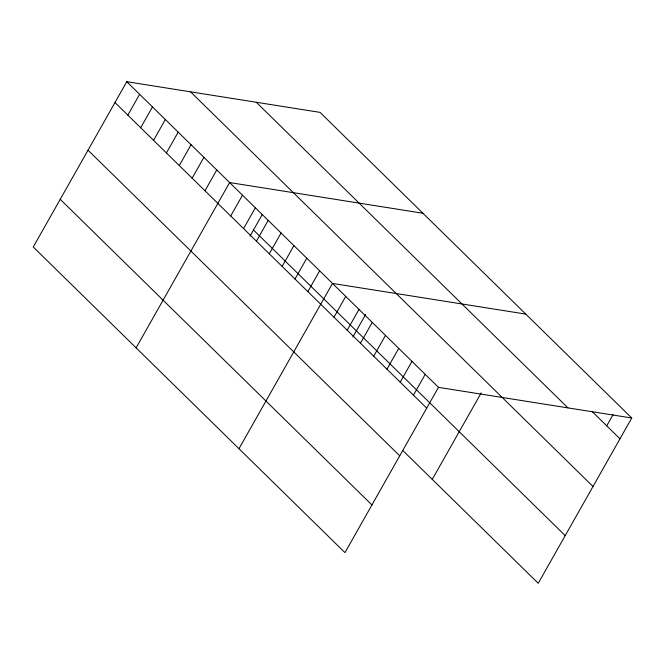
<?xml version="1.0" encoding="UTF-8"?>
<svg xmlns="http://www.w3.org/2000/svg" width="665" height="665" viewBox="0 0 665 665"><rect width="100%" height="100%" fill="white"/><g stroke="black" fill="none" stroke-linecap="round" stroke-linejoin="round"><path stroke-width="1" d="M631.75 418.011L320.04 112.377L126.766 81.704L33.25 246.989L344.96 552.623L438.476 387.338L631.75 418.011L538.234 583.296L402.965 450.662M127.846 115.128L139.625 94.314M140.706 127.73L152.484 106.915M153.565 140.34L165.336 119.525M166.416 152.95L178.195 132.136M179.276 165.552L191.055 144.737M192.135 178.162L203.914 157.347M204.995 190.772L216.773 169.957M136.117 347.845L229.633 182.559L422.898 213.241M230.713 215.984L242.484 195.169M243.573 228.594L255.343 207.779M249.998 236.166L262.268 214.479M256.424 241.196L268.203 220.381M269.283 253.806L281.062 232.991M282.143 266.416L293.922 245.601M295.002 279.026L306.781 258.203M307.862 291.627L319.641 270.813M238.984 448.709L332.492 283.423L525.766 314.096M333.963 317.222L345.742 296.407M347.213 330.214L358.992 309.4M352.866 337.03L365.625 314.47M360.463 343.207L372.242 322.392M373.713 356.191L385.484 335.376M386.955 369.183L398.734 348.369M400.205 382.175L411.984 361.361M413.455 395.16L425.234 374.345M432.25 479.382L481.169 392.924M606.729 425.833L613.105 414.561M592.008 411.402L619.971 438.825M256.258 102.252L567.968 407.886M190.547 91.828L592.997 486.497M126.766 81.704L438.476 387.338M253.498 229.99L565.208 535.624M114.987 102.518L426.706 408.152M88.013 150.19L399.732 455.824M60.224 199.317L371.935 504.943"/></g></svg>
